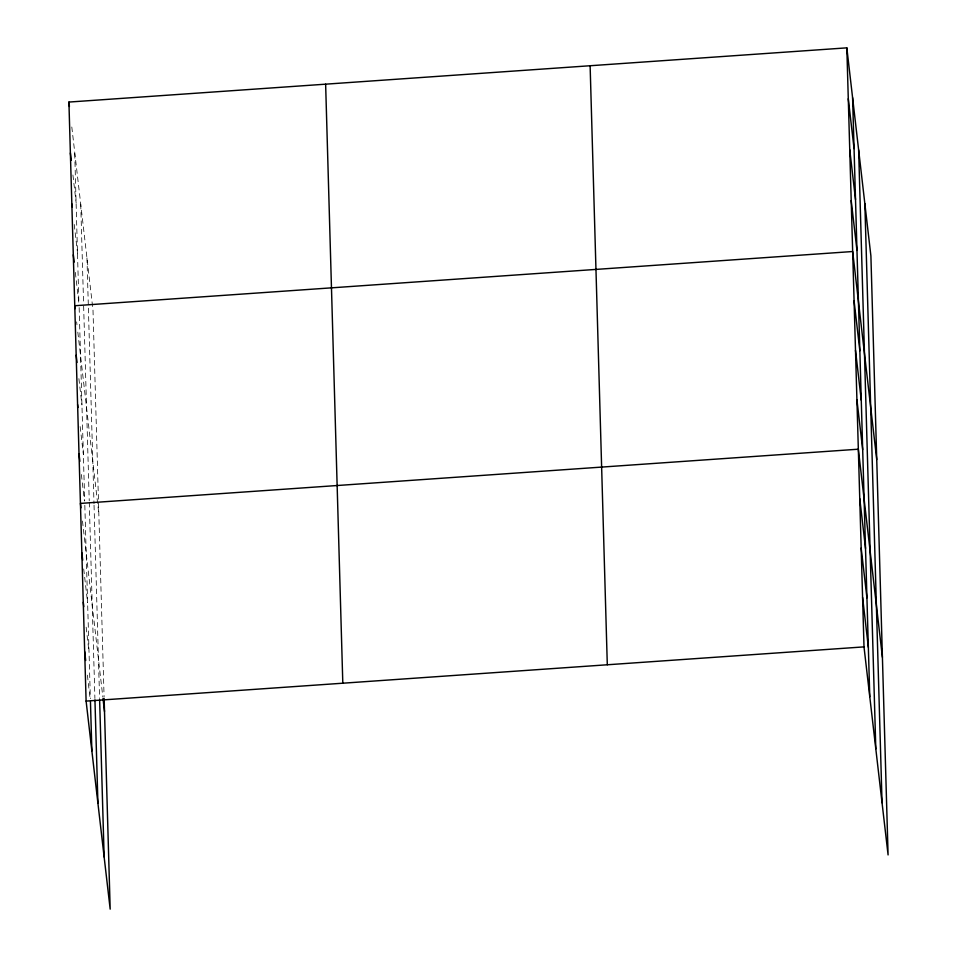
<?xml version="1.0" encoding="UTF-8"?>
<svg xmlns="http://www.w3.org/2000/svg" width="957" height="957" viewBox="0 0 957 957"><rect width="100%" height="100%" fill="white"/><g stroke="black" fill="none" stroke-linecap="round" stroke-linejoin="round"><path stroke-width="0.72" stroke-dasharray="4.79 3.59" d="M71.799 126.994L92.996 310.116L104.086 696.935M72.923 174.975L76.141 202.824M74.215 224.428L77.613 253.749M75.34 272.41L78.893 303.19L74.682 151.912M76.632 321.863L76.967 324.794M77.816 332.127L98.834 513.789M78.893 378.613L81.943 405.002M80.137 426.571L83.367 454.419M81.393 474.516L84.443 500.906M82.469 521.015L102.83 696.971M83.714 568.96L87.613 602.683M86.154 627.182L89.037 652.1M87.398 675.128L90.114 698.586M86.955 257.911L94.001 503.729M94.037 505.188L99.588 698.502M80.723 204.116L83.606 304.493M83.642 305.953L89.24 500.81M89.276 502.269L94.91 698.49M79.156 307.568L84.695 500.93M84.826 505.296L90.365 698.61"/><path stroke-width="1.44" d="M104.134 698.383L110.175 909.15L86.106 701.098L68.916 102.064L846.825 47.85L870.894 255.902L888.084 854.936L864.004 646.884L846.825 47.85M86.106 701.098L864.004 646.884M848.285 98.762L854.051 148.61M849.744 149.687L855.51 199.523M851.204 200.599L856.97 250.435M876.744 459.575L852.663 251.524L74.766 305.738L75.101 308.668M854.087 300.941L859.853 350.776M855.498 350.358L861.264 400.193M856.922 399.775L862.688 449.623M882.414 657.256L858.333 449.204L80.436 503.418L80.938 507.82M859.757 498.621L865.523 548.457M861.168 548.038L866.934 597.874M862.592 597.455L868.358 647.303M68.916 102.064L69.43 106.466M70.375 152.988L71.225 160.321M71.835 203.901L72.182 206.832M73.306 254.825L74.144 262.146M76.177 355.155L77.027 362.488M77.601 404.584L77.936 407.515M79.012 454.001L79.862 461.334M102.997 698.419L104.504 711.47M81.847 552.835L82.697 560.168M83.271 602.264L83.773 606.654M84.683 651.681L85.699 660.474M864.853 203.685L882.043 802.72M858.632 149.902L875.811 748.924M852.591 97.686L869.769 696.72M590.122 65.746L607.3 664.768M325.631 84.18L342.809 683.202M99.624 699.962L104.134 856.946M94.946 699.95L97.913 803.15M90.448 701.517L91.872 750.934"/></g></svg>
